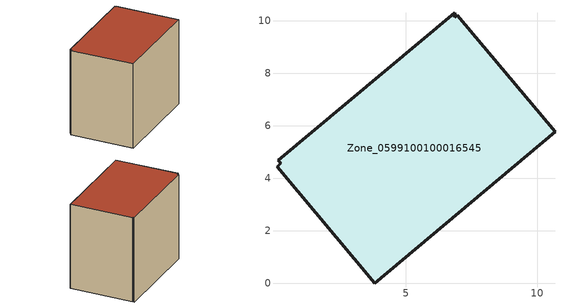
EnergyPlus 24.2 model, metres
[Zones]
Zone_0599100100016545
 floor ground (C_G): 0.24,4.56 0.15,4.68 6.87,10.3 6.87,10.13 6.96,10.2 10.69,5.76 3.83,0 0.09,4.44 z0.06
 wall outside (C_F): 3.83,0 10.69,5.76 6.96,10.2 6.87,10.13 6.87,10.3 0.15,4.68 0.24,4.56 0.09,4.44 3.83,0 z0.06:7.99
 roof outside (C_R): 0.24,4.56 0.09,4.44 3.83,0 10.69,5.76 6.96,10.2 6.87,10.13 6.87,10.3 0.15,4.68 z7.99
[BUILDING]
Pand.0599100100016545: North Axis=0; Terrain=City; Loads Convergence Tolerance Value=0.04; Temperature Convergence Tolerance Value=0.4; Solar Distribution=FullExterior; Maximum Number of Warmup Days=25; Minimum Number of Warmup Days=1
[Site:Location]
Rotterdam.The.Hague.AP_ZH_NLD Design_Conditions: Latitude=51.96; Longitude=4.45; Time Zone=1; Elevation=-4.5
[SITE:GROUNDTEMPERATURE:BUILDINGSURFACE]
18, 18, 18, 18, 18, 18, 18, 18, 18, 18, 18, 18
[MATERIAL] Thermal Absorptance=0.9; Solar Absorptance=0.7; Visible Absorptance=0.7
Name | Roughness | Thickness | Conductivity | Density | Specific Heat
G.TC.2015-2018 | MediumSmooth | 0.15 | 0.0428571 | 540 | 1210
F.TC.2015-2018 | Rough | 0.3 | 0.0666667 | 1920 | 840
R.TC.2015-2018 | MediumRough | 0.2 | 0.0333333 | 1500 | 1000
[CONSTRUCTION]
C_G: G.TC.2015-2018
C_F: F.TC.2015-2018
C_R: R.TC.2015-2018
[ZONE]
Zone_0599100100016545: Type=1; Multiplier=1; Ceiling Height=Autocalculate; Volume=Autocalculate; Floor Area=autocalculate; Part of Total Floor Area=Yes
[ZONEINFILTRATION:DESIGNFLOWRATE]
Infil_Zone_0599100100016545: Zone or ZoneList or Space or SpaceList=Zone_0599100100016545; Schedule=AlwaysOn; Design Flow Rate Calculation Method=Flow/Area; Flow Rate per Floor Area=0.0015; Constant Term Coefficient=1; Temperature Term Coefficient=0; Velocity Term Coefficient=0; Velocity Squared Term Coefficient=0
[HVACTEMPLATE:ZONE:IDEALLOADSAIRSYSTEM]
Zone_0599100100016545: Maximum Heating Supply Air Temperature=50; Minimum Cooling Supply Air Temperature=13; Maximum Heating Supply Air Humidity Ratio=0.0156; Minimum Cooling Supply Air Humidity Ratio=0.0077; Heating Limit=NoLimit; Cooling Limit=NoLimit; Dehumidification Control Type=ConstantSensibleHeatRatio; Cooling Sensible Heat Ratio=0.7; Dehumidification Setpoint=60; Humidification Control Type=None; Humidification Setpoint=30; Outdoor Air Method=None; Outdoor Air Flow Rate per Person=0.00944; Outdoor Air Flow Rate per Zone Floor Area=0; Outdoor Air Flow Rate per Zone=0; Demand Controlled Ventilation Type=None; Outdoor Air Economizer Type=NoEconomizer; Heat Recovery Type=None; Sensible Heat Recovery Effectiveness=0.7; Latent Heat Recovery Effectiveness=0.65
[ZONECONTROL:THERMOSTAT]
ThermostatControl_Zone_0599100100016545: Zone or ZoneList=Zone_0599100100016545; Control Type Schedule=DualSetpointControlType; Control 1=Thermostat_Zone_0599100100016545; Temperature Difference Between Cutout And Setpoint=0
[THERMOSTATSETPOINT:DUALSETPOINT]
Thermostat_Zone_0599100100016545: Heating Setpoint Temperature Schedule=HeatingSetpoint_Zone_0599100100016545; Cooling Setpoint Temperature Schedule=CoolingSetpoint_Zone_0599100100016545
[SCHEDULE:COMPACT]
HeatingSetpoint_Zone_0599100100016545: Through: 12/31, For: AllDays, Until: 24:00, 21
CoolingSetpoint_Zone_0599100100016545: Through: 12/31, For: AllDays, Until: 24:00, 24
DualSetpointControlType: Through: 12/31, For: AllDays, Until: 24:00, 4
AlwaysOn: Through: 12/31, For: AllDays, Until: 24:00, 1
